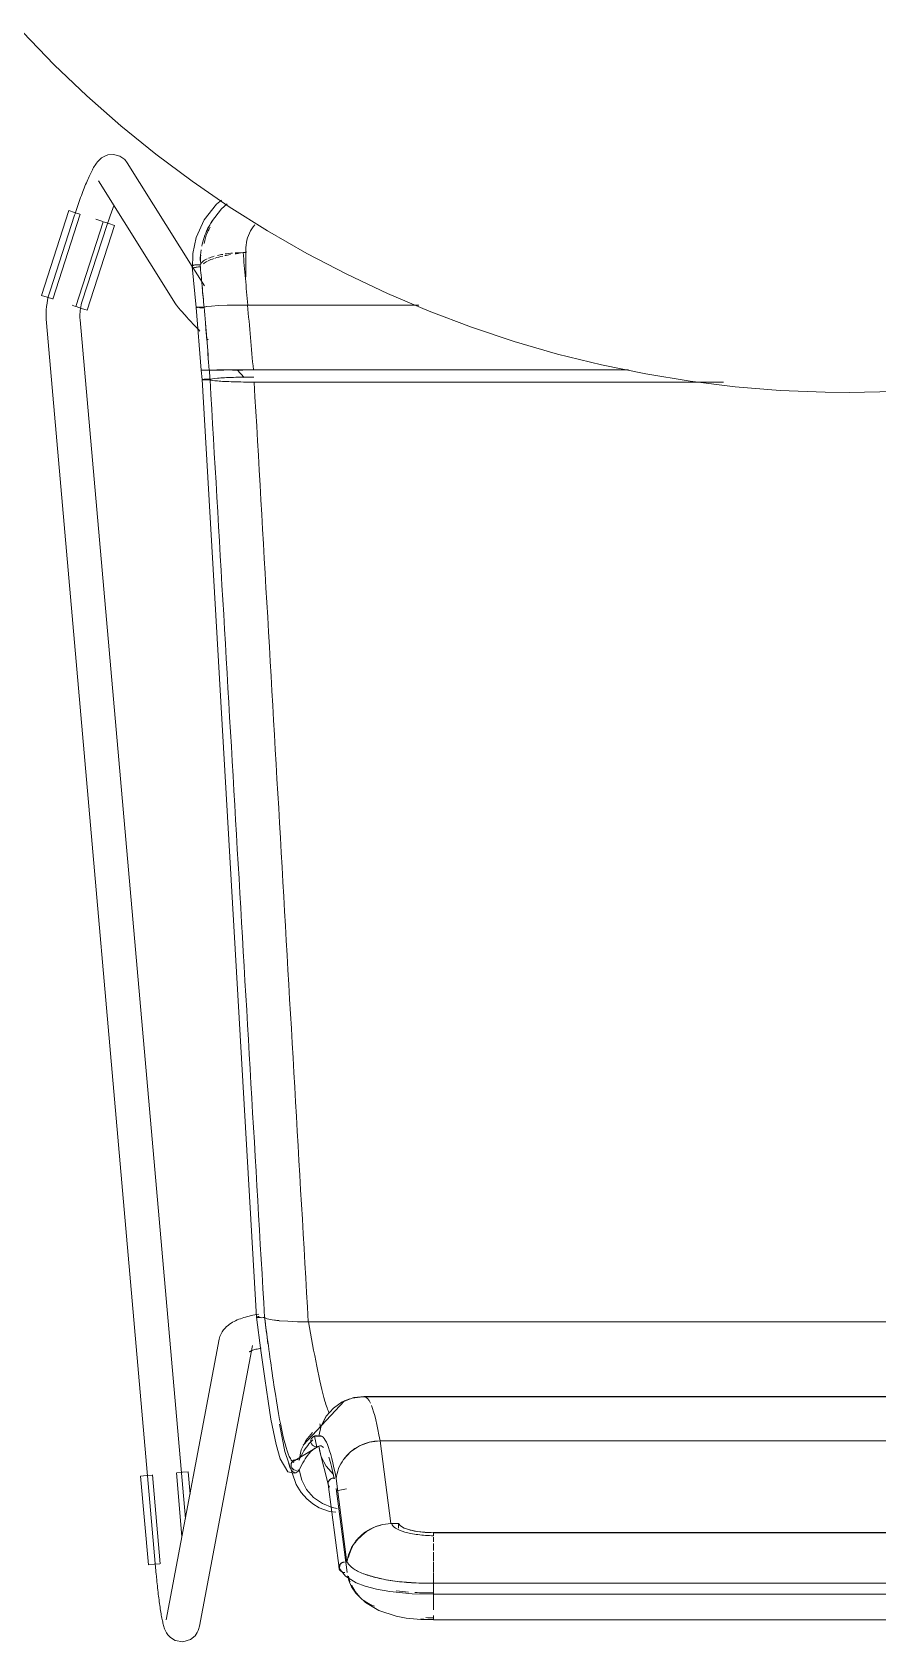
# Model space of a CAD drawing. Header units: millimetres. Extents: x 155927 to 317870, y -36033 to 97293.
# Drawn here: x 227584 to 227883, y 24267 to 24837 of the extents above; entities that cross this region are included whole.
import ezdxf

# ---------------------------------------------------------------- set-up
doc = ezdxf.new("R2010")
doc.units = ezdxf.units.MM
doc.header["$MEASUREMENT"] = 0
doc.layers.add('I-FURN', color=8, linetype='CONTINUOUS', lineweight=9)

msp = doc.modelspace()

# ---------------------------------------------------------------- linework, layer by layer
at = {"layer": 'I-FURN'}
for p, q in [((227580.26, 24837.07), (227591.39, 24825.57)), ((227591.39, 24825.57), (227602.97, 24814.53)), ((227602.97, 24814.53), (227614.98, 24803.97)), ((227614.98, 24803.97), (227627.4, 24793.89)), ((227605.35, 24789.15), (227605.12, 24788.74)), ((227605.59, 24789.55), (227605.35, 24789.15)), ((227605.83, 24789.94), (227605.59, 24789.55)), ((227606.09, 24790.33), (227605.83, 24789.94)), ((227606.36, 24790.72), (227606.09, 24790.33)), ((227606.68, 24791.12), (227606.36, 24790.72)), ((227607.05, 24791.55), (227606.68, 24791.12)), ((227607.51, 24792.02), (227607.05, 24791.55)), ((227608.14, 24792.54), (227607.51, 24792.02)), ((227609.05, 24793.1), (227608.14, 24792.54)), ((227610.43, 24793.62), (227609.05, 24793.1)), ((227612.41, 24793.8), (227610.43, 24793.62)), ((227614.63, 24793.21), (227612.41, 24793.8)), ((227616.37, 24791.99), (227614.63, 24793.21)), ((227616.37, 24791.99), (227617.26, 24790.86)), ((227640.29, 24754.1), (227617.26, 24790.86)), ((227627.4, 24793.89), (227640.22, 24784.31)), ((227602.77, 24783.73), (227602.52, 24783.14)), ((227603.02, 24784.31), (227602.77, 24783.73)), ((227603.26, 24784.87), (227603.02, 24784.31)), ((227603.5, 24785.42), (227603.26, 24784.87)), ((227603.74, 24785.95), (227603.5, 24785.42)), ((227603.97, 24786.46), (227603.74, 24785.95)), ((227604.2, 24786.95), (227603.97, 24786.46)), ((227604.43, 24787.42), (227604.2, 24786.95)), ((227604.66, 24787.88), (227604.43, 24787.42)), ((227604.89, 24788.32), (227604.66, 24787.88)), ((227605.12, 24788.74), (227604.89, 24788.32)), ((227607.09, 24784.49), (227634.4, 24740.91)), ((227640.22, 24784.31), (227653.41, 24775.26)), ((227600.5, 24777.88), (227600.25, 24777.17)), ((227600.75, 24778.58), (227600.5, 24777.88)), ((227601.01, 24779.26), (227600.75, 24778.58)), ((227601.26, 24779.94), (227601.01, 24779.26)), ((227601.52, 24780.61), (227601.26, 24779.94)), ((227601.77, 24781.26), (227601.52, 24780.61)), ((227602.02, 24781.9), (227601.77, 24781.26)), ((227602.27, 24782.53), (227602.02, 24781.9)), ((227602.52, 24783.14), (227602.27, 24782.53)), ((227650.63, 24777.59), (227648.88, 24776.19)), ((227586.89, 24743.89), (227596.58, 24773.89)), ((227598.6, 24772.34), (227589.89, 24745.52)), ((227590.93, 24742.58), (227600.62, 24772.59)), ((227596.58, 24773.89), (227598.53, 24773.26)), ((227598.53, 24773.26), (227600.5, 24772.63)), ((227598.75, 24772.8), (227598.6, 24772.34)), ((227598.99, 24773.53), (227598.75, 24772.8)), ((227599.24, 24774.27), (227598.99, 24773.53)), ((227599.49, 24775), (227599.24, 24774.27)), ((227599.74, 24775.73), (227599.49, 24775)), ((227599.99, 24776.46), (227599.74, 24775.73)), ((227600.25, 24777.17), (227599.99, 24776.46)), ((227611.28, 24772.38), (227611.04, 24771.71)), ((227611.51, 24773.04), (227611.28, 24772.38)), ((227611.75, 24773.7), (227611.51, 24773.04)), ((227611.99, 24774.35), (227611.75, 24773.7)), ((227612.22, 24774.98), (227611.99, 24774.35)), ((227612.45, 24775.61), (227612.22, 24774.98)), ((227648.88, 24776.19), (227644.55, 24770.66)), ((227650.62, 24774.53), (227647.12, 24769.95)), ((227652.69, 24776.26), (227650.62, 24774.53)), ((227653.41, 24775.26), (227666.95, 24766.74)), ((227608.69, 24769.98), (227599, 24739.98)), ((227601.3, 24741.81), (227610.01, 24768.63)), ((227603.04, 24738.67), (227612.73, 24768.68)), ((227608.59, 24770.02), (227606.11, 24770.82)), ((227608.81, 24769.95), (227610.78, 24769.31)), ((227610.12, 24768.96), (227610.01, 24768.63)), ((227610.35, 24769.65), (227610.12, 24768.96)), ((227610.58, 24770.34), (227610.35, 24769.65)), ((227610.81, 24771.03), (227610.58, 24770.34)), ((227610.78, 24769.31), (227612.73, 24768.68)), ((227611.04, 24771.71), (227610.81, 24771.03)), ((227644.55, 24770.66), (227641.65, 24764.35)), ((227647.12, 24769.95), (227645.21, 24766.27)), ((227666.95, 24766.74), (227680.82, 24758.76)), ((227641.65, 24764.35), (227640.43, 24758.7)), ((227640.43, 24758.7), (227640.34, 24753.24)), ((227658.3, 24759.02), (227659.34, 24759.02)), ((227659.29, 24760.27), (227659.29, 24750.51)), ((227680.82, 24758.76), (227695, 24751.35)), ((227641.64, 24739.64), (227640.22, 24754.13)), ((227644.56, 24747.28), (227640.53, 24753.73)), ((227695, 24751.35), (227709.47, 24744.52)), ((227588.84, 24743.26), (227586.89, 24743.89)), ((227589.56, 24744.43), (227589.27, 24743.32)), ((227589.89, 24745.52), (227589.56, 24744.43)), ((227709.47, 24744.52), (227724.19, 24738.26)), ((227588.51, 24737.67), (227588.49, 24736.53)), ((227588.57, 24738.81), (227588.51, 24737.67)), ((227588.68, 24739.95), (227588.57, 24738.81)), ((227588.83, 24741.08), (227588.68, 24739.95)), ((227589.03, 24742.21), (227588.83, 24741.08)), ((227590.81, 24742.62), (227588.84, 24743.26)), ((227589.27, 24743.32), (227589.03, 24742.21)), ((227598.9, 24740.01), (227597.74, 24740.39)), ((227601.09, 24739.3), (227599.12, 24739.94)), ((227600.5, 24737.24), (227600.53, 24737.9)), ((227600.53, 24737.9), (227600.6, 24738.56)), ((227600.6, 24738.56), (227600.68, 24739.22)), ((227600.68, 24739.22), (227600.8, 24739.87)), ((227600.8, 24739.87), (227600.94, 24740.52)), ((227600.94, 24740.52), (227601.1, 24741.16)), ((227603.04, 24738.67), (227601.09, 24739.3)), ((227601.1, 24741.16), (227601.29, 24741.79)), ((227601.29, 24741.79), (227601.3, 24741.81)), ((227634.4, 24740.91), (227634.61, 24740.58)), ((227634.61, 24740.58), (227634.79, 24740.33)), ((227634.79, 24740.33), (227634.97, 24740.1)), ((227634.97, 24740.1), (227635.14, 24739.88)), ((227635.14, 24739.88), (227635.32, 24739.65)), ((227635.32, 24739.65), (227635.51, 24739.42)), ((227635.51, 24739.42), (227635.71, 24739.18)), ((227635.71, 24739.18), (227635.93, 24738.93)), ((227635.93, 24738.93), (227636.16, 24738.66)), ((227636.16, 24738.66), (227636.4, 24738.38)), ((227636.4, 24738.38), (227636.66, 24738.09)), ((227636.66, 24738.09), (227636.93, 24737.78)), ((227636.93, 24737.78), (227637.22, 24737.46)), ((227641.71, 24739.67), (227641.64, 24739.64)), ((227641.64, 24739.64), (227641.71, 24739.62)), ((227641.65, 24739.64), (227641.72, 24739.67)), ((227643.47, 24717.44), (227641.65, 24739.64)), ((227641.71, 24739.62), (227641.65, 24739.64)), ((227641.9, 24739.69), (227641.71, 24739.67)), ((227641.71, 24739.62), (227641.9, 24739.59)), ((227641.9, 24739.59), (227641.71, 24739.62)), ((227642.2, 24739.71), (227641.9, 24739.69)), ((227641.9, 24739.59), (227642.19, 24739.57)), ((227642.19, 24739.57), (227641.9, 24739.59)), ((227641.91, 24739.69), (227642.2, 24739.71)), ((227642.58, 24739.73), (227642.2, 24739.71)), ((227642.2, 24739.71), (227642.59, 24739.73)), ((227642.57, 24739.55), (227643.02, 24739.54)), ((227643.02, 24739.54), (227642.57, 24739.55)), ((227643.03, 24739.74), (227642.58, 24739.73)), ((227642.59, 24739.73), (227643.04, 24739.74)), ((227643.02, 24739.54), (227643.51, 24739.54)), ((227643.51, 24739.54), (227643.02, 24739.54)), ((227643.53, 24739.74), (227643.03, 24739.74)), ((227643.04, 24739.74), (227643.53, 24739.74)), ((227643.51, 24739.54), (227644.01, 24739.54)), ((227644.01, 24739.54), (227643.51, 24739.54)), ((227644.02, 24739.74), (227643.53, 24739.74)), ((227643.53, 24739.74), (227644.03, 24739.74)), ((227644.01, 24739.54), (227644.48, 24739.55)), ((227644.48, 24739.55), (227644.01, 24739.54)), ((227644.49, 24739.73), (227644.02, 24739.74)), ((227644.03, 24739.74), (227644.5, 24739.73)), ((227645.39, 24739.93), (227644.49, 24739.73)), ((227644.5, 24739.73), (227645.38, 24739.93)), ((227645.38, 24739.93), (227647.1, 24740.1)), ((227647.12, 24740.11), (227645.39, 24739.93)), ((227649.6, 24740.26), (227647.12, 24740.11)), ((227647.12, 24740.1), (227649.56, 24740.25)), ((227649.6, 24740.26), (227652.63, 24740.37)), ((227652.7, 24740.37), (227649.6, 24740.26)), ((227652.7, 24740.37), (227656.14, 24740.44)), ((227656.13, 24740.44), (227652.7, 24740.37)), ((227659.99, 24740.47), (227656.23, 24740.45)), ((227656.23, 24740.44), (227659.87, 24740.47)), ((227720.55, 24740.47), (227659.99, 24740.47)), ((227659.99, 24740.47), (227720.55, 24740.47)), ((227724.19, 24738.26), (227739.16, 24732.6)), ((227588.49, 24736.53), (227588.52, 24735.39)), ((227588.52, 24735.39), (227588.6, 24734.25)), ((227588.6, 24734.25), (227588.6, 24734.2)), ((227588.6, 24734.21), (227627.55, 24290.88)), ((227600.49, 24736.58), (227600.5, 24737.24)), ((227600.51, 24735.92), (227600.49, 24736.58)), ((227600.55, 24735.26), (227600.51, 24735.92)), ((227637.84, 24310.91), (227600.56, 24735.26)), ((227637.22, 24737.46), (227637.52, 24737.12)), ((227637.52, 24737.12), (227637.83, 24736.77)), ((227637.83, 24736.77), (227638.16, 24736.41)), ((227638.16, 24736.41), (227638.51, 24736.03)), ((227638.51, 24736.03), (227638.86, 24735.64)), ((227638.86, 24735.64), (227639.23, 24735.24)), ((227639.23, 24735.24), (227639.61, 24734.82)), ((227639.61, 24734.82), (227640, 24734.4)), ((227640, 24734.4), (227640.41, 24733.96)), ((227640.41, 24733.96), (227640.82, 24733.52)), ((227640.82, 24733.52), (227641.24, 24733.06)), ((227641.24, 24733.06), (227641.67, 24732.6)), ((227641.67, 24732.6), (227642.11, 24732.13)), ((227642.11, 24732.13), (227642.56, 24731.65)), ((227739.16, 24732.6), (227754.34, 24727.55)), ((227642.56, 24731.65), (227643.02, 24731.17)), ((227645.38, 24728.68), (227645.86, 24728.18)), ((227754.34, 24727.55), (227769.7, 24723.1)), ((227769.7, 24723.1), (227785.24, 24719.27)), ((227643.54, 24717.44), (227643.47, 24717.44)), ((227643.47, 24717.44), (227643.54, 24717.44)), ((227643.48, 24717.44), (227643.74, 24714.08)), ((227643.54, 24717.44), (227643.48, 24717.44)), ((227643.48, 24717.44), (227643.54, 24717.44)), ((227643.73, 24717.44), (227643.54, 24717.44)), ((227643.54, 24717.44), (227643.73, 24717.44)), ((227643.73, 24717.44), (227643.54, 24717.44)), ((227643.54, 24717.44), (227643.73, 24717.44)), ((227643.73, 24717.44), (227644.02, 24717.45)), ((227644.02, 24717.45), (227643.73, 24717.44)), ((227644.03, 24717.43), (227643.73, 24717.44)), ((227643.73, 24717.44), (227644.02, 24717.43)), ((227644.02, 24717.45), (227644.4, 24717.45)), ((227644.4, 24717.45), (227644.02, 24717.45)), ((227644.02, 24717.43), (227644.41, 24717.43)), ((227644.41, 24717.43), (227644.03, 24717.43)), ((227644.4, 24717.45), (227644.86, 24717.45)), ((227644.85, 24717.45), (227644.4, 24717.45)), ((227644.86, 24717.43), (227644.41, 24717.43)), ((227644.41, 24717.43), (227644.86, 24717.43)), ((227645.34, 24717.45), (227644.85, 24717.45)), ((227644.86, 24717.45), (227645.35, 24717.45)), ((227645.35, 24717.43), (227644.86, 24717.43)), ((227644.86, 24717.43), (227645.35, 24717.43)), ((227645.84, 24717.45), (227645.34, 24717.45)), ((227645.35, 24717.45), (227645.84, 24717.45)), ((227645.85, 24717.43), (227645.35, 24717.43)), ((227645.35, 24717.43), (227645.85, 24717.43)), ((227645.84, 24717.45), (227646.31, 24717.45)), ((227646.31, 24717.45), (227645.84, 24717.45)), ((227646.32, 24717.43), (227645.85, 24717.43)), ((227645.85, 24717.43), (227646.32, 24717.43)), ((227646.31, 24717.45), (227647.2, 24717.46)), ((227647.2, 24717.46), (227646.31, 24717.45)), ((227647.2, 24717.46), (227648.94, 24717.48)), ((227648.94, 24717.48), (227647.2, 24717.46)), ((227647.21, 24717.42), (227648.96, 24717.4)), ((227648.97, 24717.4), (227647.22, 24717.42)), ((227651.45, 24717.49), (227648.94, 24717.48)), ((227648.95, 24717.48), (227651.45, 24717.49)), ((227648.96, 24717.4), (227651.46, 24717.39)), ((227651.47, 24717.39), (227648.97, 24717.4)), ((227651.45, 24717.49), (227654.58, 24717.5)), ((227654.58, 24717.5), (227651.45, 24717.49)), ((227654.58, 24717.5), (227658.15, 24717.5)), ((227658.15, 24717.5), (227654.58, 24717.5)), ((227658.15, 24717.38), (227654.59, 24717.38)), ((227654.59, 24717.38), (227658.14, 24717.38)), ((227658.41, 24714.95), (227654.86, 24714.87)), ((227656.14, 24717.5), (227658.71, 24714.83)), ((227658.15, 24717.5), (227661.94, 24717.5)), ((227661.94, 24717.5), (227658.15, 24717.5)), ((227662.09, 24714.98), (227658.41, 24714.95)), ((227661.94, 24717.5), (227794.77, 24717.5)), ((227794.77, 24717.5), (227661.94, 24717.5)), ((227785.24, 24719.27), (227800.91, 24716.07)), ((227800.91, 24716.07), (227816.7, 24713.49)), ((227643.82, 24714.11), (227643.75, 24714.08)), ((227663.03, 24382.17), (227643.75, 24714.08)), ((227643.75, 24714.08), (227643.81, 24714.05)), ((227643.81, 24714.05), (227644, 24714.03)), ((227644, 24714.14), (227643.82, 24714.11)), ((227644.3, 24714.16), (227644, 24714.14)), ((227644, 24714.03), (227644.29, 24714)), ((227644.29, 24714), (227644.67, 24713.99)), ((227644.68, 24714.18), (227644.3, 24714.16)), ((227644.67, 24713.99), (227645.13, 24713.98)), ((227645.13, 24714.19), (227644.68, 24714.18)), ((227645.62, 24714.19), (227645.13, 24714.19)), ((227645.13, 24713.98), (227645.62, 24713.97)), ((227646.12, 24714.19), (227645.62, 24714.19)), ((227645.62, 24713.97), (227646.11, 24713.97)), ((227646.11, 24713.97), (227646.58, 24713.98)), ((227646.59, 24714.18), (227646.12, 24714.19)), ((227646.58, 24713.98), (227647.47, 24713.77)), ((227647.49, 24714.39), (227646.59, 24714.18)), ((227647.47, 24713.77), (227649.22, 24713.58)), ((227649.24, 24714.58), (227647.49, 24714.39)), ((227649.22, 24713.58), (227651.72, 24713.41)), ((227651.74, 24714.75), (227649.24, 24714.58)), ((227651.72, 24713.41), (227654.85, 24713.29)), ((227654.86, 24714.87), (227651.74, 24714.75)), ((227654.85, 24713.29), (227658.42, 24713.21)), ((227658.42, 24713.21), (227662.2, 24713.19)), ((227662.2, 24713.19), (227828.47, 24713.19)), ((227828.47, 24713.19), (227662.2, 24713.19)), ((227816.7, 24713.49), (227832.59, 24711.55)), ((227832.59, 24711.55), (227848.53, 24710.25)), ((227848.53, 24710.25), (227864.52, 24709.58)), ((227864.52, 24709.58), (227873.15, 24709.49)), ((227873.15, 24709.49), (227889.15, 24709.81)), ((227651.9, 24378.28), (227652.42, 24378.8)), ((227652.42, 24378.8), (227652.95, 24379.25)), ((227652.95, 24379.25), (227653.48, 24379.66)), ((227653.48, 24379.66), (227654.02, 24380.01)), ((227654.02, 24380.01), (227654.56, 24380.34)), ((227654.56, 24380.34), (227655.09, 24380.63)), ((227655.09, 24380.63), (227655.64, 24380.9)), ((227655.64, 24380.9), (227656.2, 24381.15)), ((227656.2, 24381.15), (227656.77, 24381.39)), ((227656.77, 24381.39), (227657.36, 24381.61)), ((227657.36, 24381.61), (227657.95, 24381.81)), ((227657.95, 24381.81), (227658.55, 24382.01)), ((227658.55, 24382.01), (227659.17, 24382.19)), ((227659.17, 24382.19), (227659.8, 24382.36)), ((227659.8, 24382.36), (227660.44, 24382.52)), ((227660.44, 24382.52), (227661.1, 24382.68)), ((227661.1, 24382.68), (227661.77, 24382.82)), ((227661.77, 24382.82), (227662.45, 24382.95)), ((227662.45, 24382.95), (227663.14, 24383.08)), ((227663.03, 24382.17), (227663.1, 24382.22)), ((227663.1, 24382.22), (227663.04, 24382.17)), ((227663.04, 24382.17), (227664.59, 24370.32)), ((227663.14, 24383.08), (227663.84, 24383.2)), ((227663.57, 24382.32), (227663.28, 24382.28)), ((227663.28, 24382.28), (227663.57, 24382.32)), ((227663.3, 24382.07), (227663.6, 24382.02)), ((227663.6, 24382.02), (227663.3, 24382.07)), ((227663.95, 24382.35), (227663.57, 24382.32)), ((227663.57, 24382.32), (227663.95, 24382.35)), ((227663.6, 24382.02), (227663.99, 24381.99)), ((227663.98, 24381.99), (227663.6, 24382.02)), ((227664.44, 24381.97), (227663.98, 24381.99)), ((227663.99, 24381.99), (227664.44, 24381.97)), ((227664.44, 24381.97), (227664.93, 24381.96)), ((227664.93, 24381.96), (227664.44, 24381.97)), ((227664.93, 24381.96), (227665.43, 24381.97)), ((227665.43, 24381.97), (227664.93, 24381.96)), ((227665.43, 24381.97), (227665.9, 24381.98)), ((227665.9, 24381.98), (227665.43, 24381.97)), ((227666.8, 24381.58), (227665.9, 24381.98)), ((227665.9, 24381.98), (227666.8, 24381.58)), ((227668.54, 24381.22), (227666.8, 24381.58)), ((227666.8, 24381.58), (227668.55, 24381.22)), ((227671.01, 24380.91), (227668.55, 24381.22)), ((227668.55, 24381.22), (227671.05, 24380.9)), ((227674.1, 24380.67), (227671.04, 24380.9)), ((227671.05, 24380.9), (227674.15, 24380.67)), ((227677.62, 24380.51), (227674.15, 24380.67)), ((227674.15, 24380.67), (227677.68, 24380.51)), ((227681.37, 24380.45), (227677.68, 24380.51)), ((227677.68, 24380.51), (227681.45, 24380.45)), ((227681.45, 24380.45), (228064.85, 24380.45)), ((228064.85, 24380.45), (227681.45, 24380.45)), ((227649.84, 24374.33), (227631.03, 24275.03)), ((227649.84, 24374.33), (227650.1, 24375.31)), ((227650.1, 24375.31), (227650.47, 24376.21)), ((227650.47, 24376.21), (227650.9, 24377)), ((227650.9, 24377), (227651.39, 24377.69)), ((227651.39, 24377.69), (227651.9, 24378.28)), ((227642.82, 24272.8), (227661.63, 24372.09)), ((227660.41, 24369.86), (227660.44, 24369.88)), ((227660.44, 24369.88), (227660.51, 24369.92)), ((227660.51, 24369.92), (227660.6, 24369.97)), ((227660.6, 24369.97), (227660.75, 24370.04)), ((227660.75, 24370.04), (227660.95, 24370.13)), ((227660.95, 24370.13), (227661.18, 24370.22)), ((227661.18, 24370.22), (227661.45, 24370.33)), ((227661.45, 24370.33), (227661.75, 24370.43)), ((227661.75, 24370.43), (227662.09, 24370.54)), ((227662.09, 24370.54), (227662.45, 24370.65)), ((227662.45, 24370.65), (227662.85, 24370.76)), ((227662.85, 24370.76), (227663.27, 24370.86)), ((227663.27, 24370.86), (227663.71, 24370.97)), ((227663.71, 24370.97), (227664.18, 24371.07)), ((227664.18, 24371.07), (227664.68, 24371.16)), ((227664.59, 24370.32), (227665.95, 24360.39)), ((227665.95, 24360.39), (227667.13, 24352.37)), ((227667.13, 24352.37), (227668.16, 24346.05)), ((227679.58, 24336.84), (227694.18, 24352.53)), ((227693.4, 24352.12), (227690.26, 24349.95)), ((227690.27, 24349.94), (227693.4, 24352.11)), ((227693.08, 24351.94), (227697.55, 24353.66)), ((227696.97, 24353.48), (227693.4, 24352.12)), ((227693.4, 24352.11), (227696.97, 24353.47)), ((227694.18, 24352.53), (227696.11, 24353.24)), ((227696.97, 24353.47), (227700.76, 24353.95)), ((227700.76, 24353.95), (227696.97, 24353.48)), ((227697.55, 24353.66), (227701.3, 24354.1)), ((227700.76, 24353.95), (228045.54, 24353.95)), ((228045.54, 24353.95), (227700.76, 24353.95)), ((227740.21, 24354.11), (227701.3, 24354.11)), ((228045.01, 24354.11), (227740.21, 24354.11)), ((227668.16, 24346.05), (227669.97, 24337.03)), ((227687.75, 24347.07), (227686, 24343.68)), ((227686.01, 24343.68), (227687.76, 24347.06)), ((227690.26, 24349.95), (227687.75, 24347.07)), ((227687.76, 24347.06), (227690.27, 24349.94)), ((227671.14, 24344.26), (227673.05, 24334.6)), ((227682.93, 24341.35), (227680.52, 24338.51)), ((227680.53, 24338.51), (227682.93, 24341.35)), ((227682.52, 24339.16), (227682.33, 24338.7)), ((227682.34, 24338.7), (227682.53, 24339.16)), ((227682.82, 24339.56), (227682.52, 24339.16)), ((227682.53, 24339.16), (227682.82, 24339.56)), ((227682.82, 24339.56), (227683.2, 24339.88)), ((227683.2, 24339.88), (227682.82, 24339.56)), ((227683.2, 24339.88), (227683.65, 24340.08)), ((227683.65, 24340.08), (227683.2, 24339.88)), ((227683.3, 24339.93), (227686.18, 24339.98)), ((227683.59, 24340.06), (227684.43, 24336.17)), ((227683.65, 24340.08), (227684.14, 24340.16)), ((227684.14, 24340.16), (227683.65, 24340.08)), ((227684.14, 24340.16), (227684.64, 24340.12)), ((227684.64, 24340.12), (227684.14, 24340.16)), ((227684.64, 24340.12), (227685.11, 24339.96)), ((227685.11, 24339.96), (227684.64, 24340.12)), ((227686, 24343.68), (227685.11, 24339.96)), ((227669.97, 24337.03), (227671.37, 24332.04)), ((227673.05, 24334.6), (227677.04, 24322.88)), ((227675.47, 24330.64), (227684.86, 24336.35)), ((227678.88, 24335.19), (227678.1, 24331.57)), ((227678.1, 24331.57), (227678.89, 24335.18)), ((227680.52, 24338.51), (227678.88, 24335.19)), ((227678.89, 24335.18), (227680.53, 24338.51)), ((227682.27, 24338.21), (227682.34, 24338.7)), ((227682.33, 24338.7), (227682.27, 24338.21)), ((227682.34, 24337.72), (227682.27, 24338.21)), ((227682.27, 24338.21), (227682.33, 24337.72)), ((227682.33, 24337.72), (227682.52, 24337.26)), ((227682.53, 24337.26), (227682.34, 24337.72)), ((227682.52, 24337.26), (227682.82, 24336.85)), ((227682.82, 24336.85), (227682.53, 24337.26)), ((227683.2, 24336.54), (227682.82, 24336.85)), ((227682.82, 24336.85), (227683.2, 24336.54)), ((227683.65, 24336.34), (227683.2, 24336.54)), ((227683.2, 24336.54), (227683.65, 24336.34)), ((227684.14, 24336.26), (227683.65, 24336.34)), ((227683.65, 24336.34), (227684.14, 24336.25)), ((227684.64, 24336.3), (227684.14, 24336.26)), ((227684.14, 24336.25), (227684.64, 24336.29)), ((227685.11, 24336.46), (227684.64, 24336.3)), ((227684.64, 24336.29), (227685.11, 24336.45)), ((227685.11, 24336.45), (227686, 24332.74)), ((227685.47, 24334.61), (227685.14, 24336.47)), ((227688.43, 24322.99), (227685.47, 24334.61)), ((227696.37, 24334.48), (227693.88, 24331.74)), ((227699.48, 24336.56), (227696.37, 24334.48)), ((227703.03, 24337.88), (227699.48, 24336.56)), ((227706.8, 24338.35), (227703.03, 24337.88)), ((227710.66, 24309.08), (227706.8, 24338.35)), ((227706.8, 24338.35), (228039.51, 24338.35)), ((228039.51, 24338.35), (227706.8, 24338.35)), ((227636.84, 24327.21), (227638.89, 24327.39)), ((227639.58, 24319.49), (227638.89, 24327.39)), ((227671.37, 24332.04), (227674.14, 24327.4)), ((227674.14, 24327.4), (227676.33, 24326.87)), ((227675.33, 24330.28), (227675.27, 24329.79)), ((227675.27, 24329.79), (227675.35, 24329.3)), ((227675.28, 24329.79), (227675.34, 24330.27)), ((227675.35, 24329.3), (227675.28, 24329.79)), ((227675.52, 24330.73), (227675.33, 24330.28)), ((227675.34, 24330.27), (227675.52, 24330.73)), ((227675.55, 24328.85), (227675.35, 24329.3)), ((227675.35, 24329.3), (227675.54, 24328.85)), ((227675.52, 24330.73), (227675.81, 24331.14)), ((227675.8, 24331.14), (227675.52, 24330.73)), ((227675.54, 24328.85), (227675.84, 24328.45)), ((227675.85, 24328.46), (227675.55, 24328.85)), ((227676.18, 24331.46), (227675.8, 24331.14)), ((227675.81, 24331.14), (227676.19, 24331.45)), ((227675.84, 24328.45), (227676.23, 24328.15)), ((227676.23, 24328.15), (227675.85, 24328.46)), ((227676.63, 24331.66), (227676.18, 24331.46)), ((227676.19, 24331.45), (227676.64, 24331.66)), ((227676.69, 24327.96), (227676.23, 24328.15)), ((227676.23, 24328.15), (227676.69, 24327.95)), ((227677.12, 24331.75), (227676.63, 24331.66)), ((227676.64, 24331.66), (227677.13, 24331.75)), ((227677.18, 24327.88), (227676.69, 24327.96)), ((227676.69, 24327.95), (227677.18, 24327.88)), ((227677.62, 24331.72), (227677.12, 24331.75)), ((227677.13, 24331.75), (227677.62, 24331.72)), ((227677.62, 24331.72), (227678.1, 24331.57)), ((227678.1, 24331.57), (227677.62, 24331.72)), ((227678.15, 24328.09), (227677.68, 24327.92)), ((227677.68, 24327.92), (227678.15, 24328.09)), ((227678.15, 24328.09), (227679.05, 24324.46)), ((227686, 24332.74), (227687.75, 24329.35)), ((227687.75, 24329.35), (227690.26, 24326.47)), ((227621.98, 24325.9), (227624.02, 24326.08)), ((227624.74, 24294.49), (227621.98, 24325.9)), ((227624.02, 24326.08), (227626.08, 24326.26)), ((227628.97, 24294.86), (227626.21, 24326.27)), ((227634.66, 24327.02), (227636.63, 24304.54)), ((227634.78, 24327.03), (227636.84, 24327.21)), ((227676.33, 24326.87), (227677.24, 24327.16)), ((227677.04, 24322.88), (227678.85, 24320.06)), ((227679.05, 24324.46), (227680.79, 24321.14)), ((227688.47, 24323.77), (227688.4, 24323.3)), ((227688.4, 24323.3), (227688.47, 24322.84)), ((227692.27, 24293.29), (227688.42, 24323.07)), ((227688.66, 24324.21), (227688.47, 24323.77)), ((227688.47, 24322.84), (227688.66, 24322.39)), ((227688.96, 24324.6), (227688.66, 24324.21)), ((227688.66, 24322.39), (227688.95, 24322.01)), ((227689.34, 24324.9), (227688.96, 24324.6)), ((227689.79, 24325.09), (227689.34, 24324.9)), ((227690.28, 24325.17), (227689.79, 24325.09)), ((227690.78, 24325.13), (227690.28, 24325.17)), ((227691.25, 24324.98), (227695.09, 24295.28)), ((227678.85, 24320.06), (227680.84, 24317.81)), ((227680.79, 24321.14), (227683.27, 24318.31)), ((227680.84, 24317.81), (227683.01, 24316.03)), ((227683.01, 24316.03), (227685.28, 24314.69)), ((227683.27, 24318.31), (227686.36, 24316.14)), ((227686.36, 24316.14), (227689.87, 24314.73)), ((227695.11, 24291.74), (227691.27, 24321.43)), ((227691.39, 24320.65), (227694.88, 24321.34)), ((227685.28, 24314.69), (227688.88, 24313.4)), ((227688.88, 24313.4), (227691.15, 24313.1)), ((227689.87, 24314.73), (227691.61, 24314.37)), ((227691.62, 24314.37), (227689.88, 24314.74)), ((227713.37, 24309.14), (227710.66, 24309.08)), ((227713.37, 24309.14), (227713.37, 24307.48)), ((227714.01, 24308.28), (227713.37, 24309.14)), ((227715.36, 24307.49), (227714.01, 24308.28)), ((227717.35, 24306.82), (227715.36, 24307.49)), ((227719.84, 24306.31), (227717.35, 24306.82)), ((227722.69, 24306), (227719.84, 24306.31)), ((227725.73, 24305.89), (227722.69, 24306)), ((228020.58, 24305.89), (227725.73, 24305.89)), ((227725.73, 24305.83), (228020.58, 24305.83)), ((227725.73, 24302.56), (227725.73, 24304.3)), ((227725.73, 24299.51), (227725.73, 24301.98)), ((227725.73, 24297.13), (227725.73, 24298.99)), ((227626.78, 24294.67), (227624.74, 24294.49)), ((227628.84, 24294.85), (227626.78, 24294.67)), ((227694.42, 24297.08), (227694.66, 24295.27)), ((227725.73, 24297.13), (227725.73, 24295.88)), ((227725.73, 24291.96), (227725.73, 24295.52)), ((227627.56, 24290.73), (227627.55, 24290.88)), ((227627.63, 24289.97), (227627.56, 24290.73)), ((227627.7, 24289.22), (227627.63, 24289.97)), ((227627.77, 24288.48), (227627.7, 24289.22)), ((227627.85, 24287.73), (227627.77, 24288.48)), ((227627.92, 24286.99), (227627.85, 24287.73)), ((227692.63, 24292.8), (227694.52, 24290.41)), ((227694.52, 24290.41), (227698.35, 24288.11)), ((227698.35, 24288.11), (227701.52, 24286.92)), ((227701.06, 24291.25), (227704.49, 24290.16)), ((227704.49, 24290.16), (227708.93, 24289.19)), ((227708.93, 24289.19), (227712.94, 24288.6)), ((227712.94, 24288.6), (227719.5, 24288.06)), ((227719.5, 24288.06), (227725.73, 24287.99)), ((227725.73, 24291.77), (227725.73, 24287.96)), ((227725.73, 24287.96), (227725.73, 24291.77)), ((228020.58, 24287.99), (227725.73, 24287.99)), ((227725.73, 24284.02), (227725.73, 24287.88)), ((227725.73, 24287.88), (227725.73, 24287.65)), ((227725.73, 24287.65), (227725.73, 24287.32)), ((227628, 24286.26), (227627.92, 24286.99)), ((227628.08, 24285.53), (227628, 24286.26)), ((227628.16, 24284.81), (227628.08, 24285.53)), ((227628.25, 24284.11), (227628.16, 24284.81)), ((227628.33, 24283.41), (227628.25, 24284.11)), ((227628.42, 24282.72), (227628.33, 24283.41)), ((227628.5, 24282.04), (227628.42, 24282.72)), ((227628.59, 24281.38), (227628.5, 24282.04)), ((227696.66, 24287.3), (227697.99, 24285.03)), ((227697.99, 24285.03), (227699.66, 24282.96)), ((227699.66, 24282.96), (227701.64, 24281.13)), ((227701.52, 24286.92), (227705.56, 24285.84)), ((227705.56, 24285.84), (227710.28, 24284.97)), ((227710.28, 24284.97), (227718.16, 24284.17)), ((227718.16, 24284.17), (227725.73, 24284.02)), ((227725.73, 24287.32), (227725.73, 24286.9)), ((227725.73, 24286.9), (227725.73, 24286.43)), ((227725.73, 24286.43), (227725.73, 24285.93)), ((227725.73, 24285.93), (227725.73, 24285.44)), ((227725.73, 24285.44), (227725.73, 24284.99)), ((227725.73, 24284.99), (227725.73, 24284.6)), ((227725.73, 24284.6), (227725.73, 24284.29)), ((227725.73, 24284.29), (227725.73, 24284.09)), ((227725.73, 24284.27), (227725.73, 24281.24)), ((227725.73, 24281.25), (227725.73, 24284.27)), ((227725.73, 24284.09), (227725.73, 24284.02)), ((227725.73, 24284.02), (228020.58, 24284.02)), ((227628.68, 24280.73), (227628.59, 24281.38)), ((227628.77, 24280.1), (227628.68, 24280.73)), ((227628.86, 24279.48), (227628.77, 24280.1)), ((227628.95, 24278.87), (227628.86, 24279.48)), ((227629.04, 24278.29), (227628.95, 24278.87)), ((227629.14, 24277.72), (227629.04, 24278.29)), ((227629.23, 24277.17), (227629.14, 24277.72)), ((227629.32, 24276.64), (227629.23, 24277.17)), ((227629.42, 24276.12), (227629.32, 24276.64)), ((227629.51, 24275.63), (227629.42, 24276.12)), ((227701.64, 24281.13), (227706.35, 24278.26)), ((227706.35, 24278.26), (227712.5, 24276.24)), ((227712.5, 24276.24), (227716, 24275.59)), ((227725.73, 24278.51), (227725.73, 24281.09)), ((227725.73, 24275), (227725.73, 24276.48)), ((227629.61, 24275.15), (227629.51, 24275.63)), ((227629.7, 24274.69), (227629.61, 24275.15)), ((227629.8, 24274.25), (227629.7, 24274.69)), ((227629.9, 24273.82), (227629.8, 24274.25)), ((227630.01, 24273.4), (227629.9, 24273.82)), ((227630.11, 24273), (227630.01, 24273.4)), ((227630.23, 24272.61), (227630.11, 24273)), ((227630.35, 24272.21), (227630.23, 24272.61)), ((227630.5, 24271.81), (227630.35, 24272.21)), ((227630.66, 24271.38), (227630.5, 24271.81)), ((227630.88, 24270.9), (227630.66, 24271.38)), ((227631.18, 24270.34), (227630.88, 24270.9)), ((227641.26, 24269.36), (227642.01, 24270.45)), ((227642.01, 24270.45), (227642.38, 24271.25)), ((227642.38, 24271.25), (227642.6, 24271.87)), ((227642.6, 24271.87), (227642.73, 24272.38)), ((227642.73, 24272.38), (227642.82, 24272.8)), ((227716, 24275.59), (227721.21, 24275.07)), ((227721.21, 24275.07), (227725.73, 24274.99)), ((227725.73, 24275.16), (227725.73, 24274.99)), ((227725.73, 24274.99), (228020.58, 24274.99)), ((227631.66, 24269.64), (227631.18, 24270.34)), ((227632.52, 24268.73), (227631.66, 24269.64)), ((227634.17, 24267.69), (227632.52, 24268.73)), ((227636.93, 24267.21), (227634.17, 24267.69)), ((227639.68, 24268.04), (227636.93, 24267.21)), ((227639.68, 24268.04), (227641.26, 24269.36))]:
    msp.add_line(p, q, dxfattribs=at)
for centre, major_axis, ratio, start_param, end_param in [((227706.93, 24323.29), (15.78, 0), 0.955139, 1.579038, 2.545717), ((227706.93, 24323.29), (15.78, 0), 0.955139, 2.787556, 3.029056), ((227706.93, 24323.29), (15.78, 0), 0.955139, 2.545839, 2.787386), ((227690.37, 24323.3), (1.96, 0), 0.955139, 2.123904, 3.903556), ((227690.37, 24323.3), (1.96, 0), 0.955139, 1.359855, 2.122965), ((227725.73, 24290.74), (0, 15.75), 0.000004, 0.290246, 0.472486), ((227725.73, 24279.26), (12.4, 0), 0.287441, 4.492176, 4.712389)]:
    msp.add_ellipse(centre, major_axis=major_axis, ratio=ratio, start_param=start_param, end_param=end_param, dxfattribs=at)
for points, knots in [([(227643.64, 24761.26), (227644.08, 24763.38), (227645.09, 24766.46), (227646.72, 24769.23), (227647.31, 24770.09)], [0.1763318, 0.1763318, 0.1763318, 0.1763318, 0.3333333, 0.408557, 0.408557, 0.408557, 0.408557]), ([(227646.59, 24768.03), (227646.25, 24767.44), (227645.23, 24765.59), (227644.73, 24763.61), (227644.5, 24762.24)], [0.6175454, 0.6175454, 0.6175454, 0.6175454, 0.6666667, 0.7702374, 0.7702374, 0.7702374, 0.7702374]), ([(227659.34, 24759.02), (227659.13, 24761.41), (227659.76, 24765.01), (227661.69, 24768.01), (227662.45, 24768.91)], [0, 0, 0, 0, 0.3333333, 0.5, 0.5, 0.5, 0.5]), ([(227640.27, 24754.28), (227640.29, 24754.3), (227640.33, 24754.35), (227640.44, 24754.43), (227640.63, 24754.53), (227640.95, 24754.63), (227641.35, 24754.7), (227641.7, 24754.74), (227642.08, 24754.76), (227642.52, 24754.75), (227642.88, 24754.71), (227643.06, 24754.69)], [0.5555556, 0.5555556, 0.5555556, 0.5555556, 0.5833333, 0.6180556, 0.6527778, 0.7222222, 0.7916667, 0.8263889, 0.8611111, 0.9305556, 1, 1, 1, 1]), ([(227643.16, 24753.96), (227642.94, 24753.97), (227642.45, 24753.96), (227641.7, 24753.87), (227641.03, 24753.72), (227640.6, 24753.55), (227640.45, 24753.43), (227640.41, 24753.38)], [-1, -1, -1, -1, -0.90625, -0.8125, -0.71875, -0.625, -0.5625, -0.5625, -0.5625, -0.5625]), ([(227661.94, 24717.5), (227661.59, 24721.34), (227660.91, 24729), (227660.22, 24736.65), (227659.87, 24740.47)], [0.0000001, 0.0000001, 0.0000001, 0.0000001, 0.5, 0.9999627, 0.9999627, 0.9999627, 0.9999627]), ([(227644.99, 24733.44), (227645.13, 24731.79), (227645.57, 24726.46), (227646.01, 24721.12), (227646.32, 24717.43)], [0.2766114, 0.2766114, 0.2766114, 0.2766114, 0.5, 1, 1, 1, 1]), ([(227646.59, 24714.18), (227646.88, 24714.32), (227648.27, 24714.53), (227651.62, 24714.75), (227654.78, 24714.88), (227658.34, 24714.96), (227660.85, 24714.97), (227662.09, 24714.98)], [-1, -1, -1, -1, -0.6666667, -0.5, -0.3333333, -0.1666667, -0.003964, -0.003964, -0.003964, -0.003964]), ([(227643.74, 24714.08), (227643.74, 24714.1), (227643.88, 24714.13), (227644.28, 24714.16), (227644.67, 24714.18), (227645.12, 24714.19), (227645.62, 24714.19), (227646.12, 24714.19), (227646.44, 24714.19), (227646.59, 24714.18)], [-0.5, -0.5, -0.5, -0.5, -0.375, -0.3125, -0.25, -0.1875, -0.125, -0.0625, 0, 0, 0, 0]), ([(227646.58, 24713.98), (227646.36, 24713.98), (227645.87, 24713.97), (227645.23, 24713.97), (227644.77, 24713.98), (227644.36, 24714), (227643.91, 24714.03), (227643.74, 24714.06), (227643.74, 24714.08)], [-1, -1, -1, -1, -0.90625, -0.8125, -0.765625, -0.71875, -0.625, -0.501507, -0.501507, -0.501507, -0.501507]), ([(227662.2, 24713.19), (227660.92, 24713.19), (227658.38, 24713.21), (227654.77, 24713.28), (227651.6, 24713.41), (227648.25, 24713.63), (227646.86, 24713.84), (227646.58, 24713.98)], [-1, -1, -1, -1, -0.833333, -0.666667, -0.5, -0.333333, 0, 0, 0, 0]), ([(227676.27, 24330.69), (227675.86, 24330.88), (227674.44, 24332.48), (227672, 24340.78), (227668.95, 24359.22), (227666.92, 24374.43), (227665.9, 24381.98)], [0.1500589, 0.1500589, 0.1500589, 0.1500589, 0.25, 0.5, 0.75, 1, 1, 1, 1]), ([(227688.75, 24348.18), (227688.26, 24349.33), (227686.8, 24353.57), (227684.37, 24364.29), (227682.43, 24375.07), (227681.45, 24380.45)], [0.375, 0.375, 0.375, 0.375, 0.5, 0.75, 1, 1, 1, 1]), ([(227682.98, 24338.7), (227682.52, 24338.31), (227680.89, 24336.64), (227679.27, 24333.98), (227678.1, 24331.57)], [0.3036932, 0.3036932, 0.3036932, 0.3036932, 0.5, 1, 1, 1, 1]), ([(227684.43, 24336.17), (227683.5, 24335.7), (227681.4, 24333.92), (227679.31, 24330.49), (227678.15, 24328.09)], [0.0974617, 0.0974617, 0.0974617, 0.0974617, 0.5, 1, 1, 1, 1]), ([(227678.15, 24328.09), (227677.13, 24326.53), (227675.87, 24326.76), (227674.61, 24329.66), (227674.38, 24330.29)], [0, 0, 0, 0, 0.25, 0.3070827, 0.3070827, 0.3070827, 0.3070827]), ([(227697.93, 24302.16), (227699.36, 24304.21), (227702.3, 24306.72), (227705.88, 24308.28), (227707.12, 24308.53)], [-0.6666667, -0.6666667, -0.6666667, -0.6666667, -0.3333333, -0.1666667, -0.1666667, -0.1666667, -0.1666667]), ([(227694.24, 24295.45), (227694.1, 24295.45), (227693.87, 24295.42), (227693.58, 24295.34), (227693.31, 24295.23), (227693, 24295.03), (227692.68, 24294.73), (227692.44, 24294.36), (227692.31, 24294), (227692.26, 24293.69), (227692.26, 24293.42), (227692.29, 24293.15), (227692.36, 24292.9), (227692.48, 24292.66), (227692.67, 24292.36), (227692.99, 24292.05), (227693.39, 24291.83), (227693.74, 24291.73), (227694.01, 24291.7), (227694.17, 24291.69), (227694.24, 24291.69)], [0.1111111, 0.1111111, 0.1111111, 0.1111111, 0.1666667, 0.1944444, 0.2222222, 0.2777778, 0.3333333, 0.3888889, 0.4444444, 0.4791667, 0.5138889, 0.5486111, 0.5833333, 0.6180556, 0.6527778, 0.7222222, 0.7916667, 0.8263889, 0.8611111, 0.8888889, 0.8888889, 0.8888889, 0.8888889]), ([(227694.33, 24291.71), (227694.17, 24291.71), (227693.88, 24291.75), (227693.49, 24291.89), (227693.08, 24292.15), (227692.62, 24292.67), (227692.37, 24293.53), (227692.6, 24294.33), (227692.99, 24294.86), (227693.38, 24295.17), (227693.68, 24295.32), (227693.84, 24295.37)], [-0.875, -0.875, -0.875, -0.875, -0.8125, -0.765625, -0.71875, -0.625, -0.5, -0.375, -0.3125, -0.25, -0.1875, -0.1875, -0.1875, -0.1875]), ([(227695.32, 24290.53), (227695.48, 24289.79), (227696.05, 24287.92), (227697.59, 24285.09), (227699.27, 24283.25), (227700.22, 24282.48)], [0.0634811, 0.0634811, 0.0634811, 0.0634811, 0.1666667, 0.3333333, 0.5, 0.5, 0.5, 0.5]), ([(227725.73, 24287.96), (227723.38, 24287.91), (227718.73, 24287.99), (227711.88, 24288.62), (227705.77, 24289.71), (227702.55, 24290.72), (227701.06, 24291.25)], [0.0000052, 0.0000052, 0.0000052, 0.0000052, 0.1666667, 0.3333333, 0.5, 0.6602535, 0.6602535, 0.6602535, 0.6602535]), ([(227701.02, 24281.86), (227701.75, 24281.33), (227703, 24280.61), (227704.33, 24279.98), (227704.85, 24279.78)], [0.5455526, 0.5455526, 0.5455526, 0.5455526, 0.6666667, 0.739481, 0.739481, 0.739481, 0.739481])]:
    msp.add_open_spline(points, degree=3, knots=knots, dxfattribs=at)
for points in [[(227659.34, 24759.02), (227659.3, 24759.53), (227659.28, 24760.04), (227659.28, 24760.55)], [(227643.06, 24754.69), (227643.2, 24755.08), (227643.77, 24755.83), (227644.91, 24756.53), (227645.61, 24756.86)], [(227643.09, 24756.23), (227643.11, 24757.49), (227643.2, 24758.74), (227643.39, 24759.98)], [(227643.29, 24758.18), (227643.18, 24757.3), (227643.16, 24756.41), (227643.16, 24755.51)], [(227645.64, 24756), (227645.01, 24755.69), (227644.61, 24755.37), (227644.28, 24755.05)], [(227648.07, 24756.97), (227647.26, 24756.7), (227646.45, 24756.41), (227645.89, 24756.12)], [(227646.06, 24757.06), (227646.65, 24757.3), (227647.31, 24757.54), (227648.04, 24757.74)], [(227651.11, 24757.81), (227650.19, 24757.59), (227649.24, 24757.36), (227648.39, 24757.12)], [(227649.23, 24758.05), (227649.82, 24758.19), (227650.45, 24758.31), (227651.09, 24758.42)], [(227653.77, 24758.34), (227653.09, 24758.23), (227652.43, 24758.09), (227651.77, 24757.96)], [(227651.94, 24758.56), (227652.79, 24758.68), (227653.67, 24758.8), (227654.58, 24758.86)], [(227656.88, 24758.79), (227656.4, 24758.73), (227655.93, 24758.67), (227655.47, 24758.6)], [(227655.51, 24758.92), (227656.42, 24758.98), (227657.35, 24759.01), (227658.3, 24759.02)], [(227659.99, 24740.47), (227659.69, 24743.61), (227659.1, 24749.85), (227658.55, 24756), (227658.3, 24759.02)], [(227644.49, 24739.73), (227644.25, 24742.26), (227643.78, 24747.29), (227643.3, 24752.25), (227643.06, 24754.69)], [(227644.46, 24739.73), (227644.23, 24742.04), (227644.01, 24744.36), (227643.78, 24746.63)], [(227644.5, 24739.73), (227644.8, 24736.03), (227645.4, 24728.6), (227646.01, 24721.17), (227646.31, 24717.45)], [(227646.58, 24713.98), (227646.54, 24714.56), (227646.45, 24715.71), (227646.36, 24716.87), (227646.31, 24717.45)], [(227646.59, 24714.18), (227646.54, 24714.72), (227646.45, 24715.81), (227646.36, 24716.89), (227646.32, 24717.43)], [(227646.58, 24713.98), (227649.8, 24658.58), (227656.24, 24547.81), (227662.68, 24437.22), (227665.9, 24381.98)], [(227671.79, 24546.7), (227668.59, 24602.16), (227665.4, 24657.66), (227662.2, 24713.19)], [(227681.37, 24380.45), (227678.18, 24435.81), (227674.98, 24491.23), (227671.79, 24546.7)], [(227667.1, 24372.62), (227666.71, 24375.71), (227666.31, 24378.85), (227665.92, 24381.97)], [(227701.3, 24354.1), (227701.12, 24354.1), (227700.94, 24354.05), (227700.76, 24353.95)], [(227703.45, 24351.67), (227702.74, 24353.29), (227702.02, 24353.78), (227701.3, 24353.91)], [(227706.8, 24338.35), (227705.79, 24344.08), (227704.78, 24348.28), (227703.78, 24350.89)], [(227691.25, 24324.98), (227690.23, 24330.48), (227688.18, 24338.54), (227686.13, 24340.51), (227685.11, 24339.96)], [(227685.67, 24343.02), (227685.61, 24343.49), (227685.56, 24343.95), (227685.5, 24344.43)], [(227686.74, 24336.03), (227686.2, 24336.61), (227685.65, 24336.75), (227685.11, 24336.46)], [(227690.58, 24324.94), (227689.94, 24327.99), (227689.29, 24330.83), (227688.65, 24332.53)], [(227710.66, 24309.08), (227709.36, 24309.04), (227706.86, 24308.68), (227703.26, 24307.26), (227700.11, 24305.07), (227697.59, 24302.23), (227695.82, 24298.89), (227695.24, 24296.52), (227695.09, 24295.28)], [(227725.73, 24304.76), (227723.83, 24304.79), (227720.1, 24305.05), (227715.3, 24306.01), (227711.98, 24307.41), (227711.03, 24308.51), (227710.9, 24309.06)], [(227717.35, 24306.78), (227719.41, 24306.23), (227722.12, 24305.95), (227724.89, 24305.85)], [(227695.63, 24297.1), (227695.94, 24298.38), (227696.42, 24299.64), (227697.07, 24300.8)], [(227700.89, 24291.32), (227699.42, 24291.89), (227696.96, 24293.15), (227695.65, 24294.56), (227695.3, 24295.29)], [(227696.18, 24288.4), (227695.92, 24289.05), (227695.76, 24289.73), (227695.62, 24290.41)], [(227716.92, 24284.8), (227715.44, 24284.91), (227713.99, 24285.06), (227712.57, 24285.24)], [(227725.73, 24284.56), (227723.51, 24284.52), (227721.31, 24284.55), (227719.13, 24284.66)], [(227725.73, 24275.08), (227724.15, 24275.07), (227722.65, 24275.15), (227721.22, 24275.29)]]:
    msp.add_open_spline(points, degree=3, dxfattribs=at)

doc.saveas('drawing.dxf')
